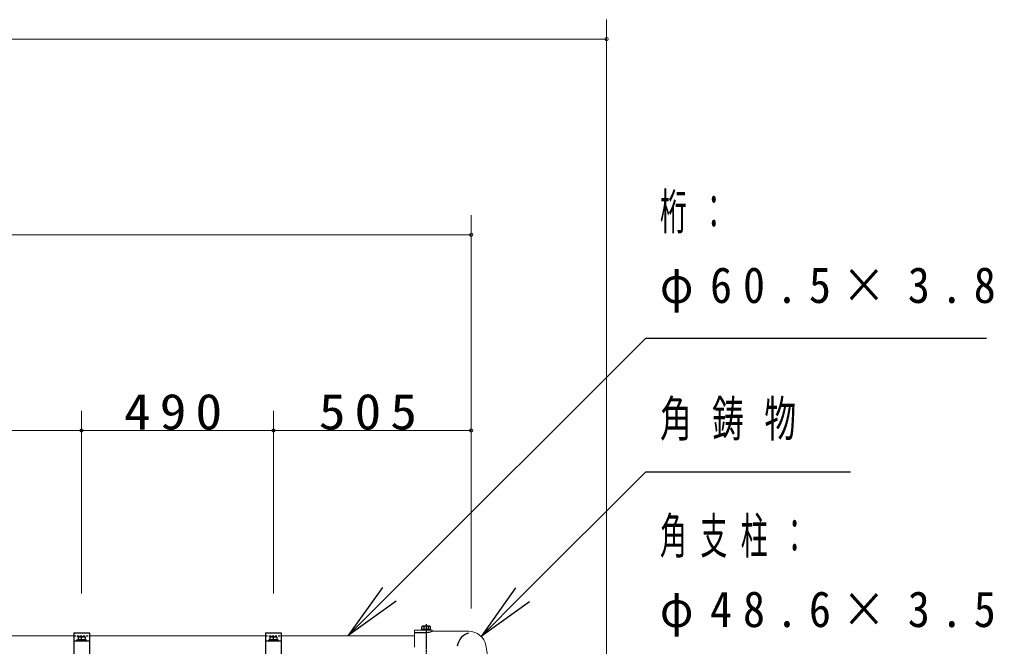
# Model space of a CAD drawing. Units: millimetres at full size. Extents: x -35408 to 50, y -49934 to 13350.
# Drawn here: x -13173 to -10686, y 4853 to 6455 of the extents above; entities that cross this region are included whole.
import ezdxf

# ---------------------------------------------------------------- set-up
doc = ezdxf.new("R2010")
doc.units = ezdxf.units.MM
doc.linetypes.add('USER2', pattern=[6, 3, -1, 1, -1])
doc.linetypes.add('USER4', pattern=[8, 5, -3])
doc.layers.add('線', color=2, linetype='Continuous', lineweight=25)
doc.layers.add('補助', color=2, linetype='Continuous', lineweight=25)
doc.styles.add('ＭＳ ゴシック', font='')
doc.styles.get('ＭＳ ゴシック').set_extended_font_data('MS Gothic')

# ---------------------------------------------------------------- blocks, each defined once
blk = doc.blocks.new('dimension_origin')
at = {"color": 0, "linetype": 'Continuous', "lineweight": -2}
blk.add_circle((0, 0), 1.25, dxfattribs=at)

msp = doc.modelspace()

# ---------------------------------------------------------------- linework, layer by layer
at = {"layer": '線'}
for p, q in [((-12145.97, 4903.613), (-12144, 4904.75)), ((-12145.97, 4896.75), (-12145.97, 4903.613)), ((-12126, 4904.75), (-12144, 4904.75)), ((-12140.485, 4896.75), (-12140.485, 4903.613)), ((-12129.515, 4896.75), (-12129.515, 4903.613)), ((-12124.03, 4903.613), (-12126, 4904.75)), ((-12124.03, 4896.75), (-12124.03, 4903.613)), ((-13035, 4888.25), (-12995, 4888.25)), ((-13035, 4888.25), (-13035, 4749)), ((-13024, 4876.75), (-13023.5, 4877.25)), ((-13024, 4876.75), (-13024, 4869.75)), ((-13006.5, 4877.25), (-13023.5, 4877.25)), ((-13015, 4869.75), (-13015, 4876.113)), ((-13006, 4876.75), (-13006.5, 4877.25)), ((-13006, 4876.75), (-13006, 4869.75)), ((-12995, 4888.25), (-12995, 4749)), ((-12545, 4888.25), (-12505, 4888.25)), ((-12545, 4888.25), (-12545, 4749)), ((-12534, 4876.75), (-12533.5, 4877.25)), ((-12534, 4876.75), (-12534, 4869.75)), ((-12516.5, 4877.25), (-12533.5, 4877.25)), ((-12525, 4869.75), (-12525, 4876.113)), ((-12516, 4876.75), (-12516.5, 4877.25)), ((-12516, 4876.75), (-12516, 4869.75)), ((-12505, 4888.25), (-12505, 4749)), ((-12164.98, 4889.114), (-12135, 4889.114)), ((-12123, 4896.75), (-12147, 4896.75)), ((-12147, 4896.75), (-12147, 4894.25)), ((-12123, 4894.25), (-12147, 4894.25)), ((-12124.03, 4896.75), (-12145.97, 4896.75)), ((-12123, 4894.25), (-12123, 4896.75)), ((-13035, 4867.25), (-12995, 4867.25)), ((-13027, 4869.75), (-13003, 4869.75)), ((-13027, 4867.25), (-13027, 4869.75)), ((-13027, 4867.25), (-13003, 4867.25)), ((-13006, 4869.75), (-13024, 4869.75)), ((-13003, 4869.75), (-13003, 4867.25)), ((-12545, 4867.25), (-12505, 4867.25)), ((-12537, 4869.75), (-12513, 4869.75)), ((-12537, 4867.25), (-12537, 4869.75)), ((-12537, 4867.25), (-12513, 4867.25)), ((-12516, 4869.75), (-12534, 4869.75)), ((-12513, 4869.75), (-12513, 4867.25))]:
    msp.add_line(p, q, dxfattribs=at)
at = {"layer": '線', "color": 20, "linetype": 'USER2'}
msp.add_line((-12135, 4910), (-12135, 4790), dxfattribs=at)
at = {"layer": '線', "color": 7, "lineweight": 13}
for p, q in [((-13035, 4880.25), (-13635, 4880.25)), ((-12545, 4880.25), (-12995, 4880.25)), ((-12165, 4880.25), (-12505, 4880.25)), ((-12165, 4894.25), (-12120, 4894.25)), ((-12165, 4891.75), (-12165, 4894.25)), ((-12165, 4891.75), (-12165, 4851)), ((-12120.02, 4891.75), (-12026.093, 4891.75)), ((-12120, 4891.75), (-12120, 4894.25)), ((-11982.761, 4855.391), (-11969.186, 4778.404))]:
    msp.add_line(p, q, dxfattribs=at)
at = {"layer": '線', "color": 4, "linetype": 'USER4'}
for p, q in [((-13035, 4880.25), (-12995, 4880.25)), ((-12545, 4880.25), (-12505, 4880.25))]:
    msp.add_line(p, q, dxfattribs=at)
at = {"layer": '線'}
for centre, radius, start, end in [((-12143.227, 4898.863), 5.485, 60.00001, 119.99999), ((-12135, 4890.954), 13.796, 66.57346, 113.42654), ((-12126.773, 4898.863), 5.485, 60.00001, 119.99999), ((-13019.5, 4864.641), 12.323, 68.58229, 111.41755), ((-13010.5, 4864.641), 12.323, 68.58243, 111.41757), ((-12529.5, 4864.641), 12.323, 68.58229, 111.41755), ((-12520.5, 4864.641), 12.323, 68.58243, 111.41757), ((-12135.056, 4933.435), 44.321, 270.07279, 289.85948)]:
    msp.add_arc(centre, radius, start, end, dxfattribs=at)
at = {"layer": '線', "color": 7, "lineweight": 13}
msp.add_arc((-12026.093, 4847.75), 44, 10, 90, dxfattribs=at)
at = {"layer": '線'}
msp.add_ellipse((-12018.253, 4837.843), major_axis=(-8.601, 48.779), ratio=0.767184, start_param=6.28318531, end_param=7.39580983, dxfattribs=at)
at = {"layer": '補助', "lineweight": 13}
for p, q in [((-11674.325, 3000), (-11674.325, 6454.75)), ((-17975.675, 6404.75), (-11674.325, 6404.75)), ((-12020, 4950), (-12020, 5954.75)), ((-14825, 5904.75), (-12020, 5904.75)), ((-13015, 4988.25), (-13015, 5454.75)), ((-13015, 4988.25), (-13015, 5454.75)), ((-12525, 4988.25), (-12525, 5454.75)), ((-12525, 4988.25), (-12525, 5454.75)), ((-12020, 4950), (-12020, 5454.75)), ((-13655, 5404.75), (-13015, 5404.75)), ((-13015, 5404.75), (-12525, 5404.75)), ((-12525, 5404.75), (-12020, 5404.75))]:
    msp.add_line(p, q, dxfattribs=at)
at = {"layer": '補助'}
for p, q in [((-12228.934, 4986.316), (-11574.325, 5640.925)), ((-11574.325, 5640.925), (-11524.325, 5640.925)), ((-11524.325, 5640.925), (-10704.552, 5640.925)), ((-11888.914, 4984.929), (-11574.325, 5299.517)), ((-11574.325, 5299.517), (-11524.325, 5299.517)), ((-11524.325, 5299.517), (-11051.427, 5299.517)), ((-12246.612, 5003.994), (-12335, 4880.25)), ((-11906.592, 5002.606), (-11994.98, 4878.863)), ((-12335, 4880.25), (-12228.934, 4986.316)), ((-11994.98, 4878.863), (-11888.914, 4984.929)), ((-12211.256, 4968.638), (-12335, 4880.25)), ((-11871.236, 4967.251), (-11994.98, 4878.863))]:
    msp.add_line(p, q, dxfattribs=at)

# ---------------------------------------------------------------- block references
at = {"layer": '補助', "lineweight": 13, "xscale": 3.33, "yscale": 3.33, "rotation": 180}
for p in [(-11674.325, 6404.75), (-12020, 5904.75), (-13015, 5404.75), (-12525, 5404.75), (-12020, 5404.75)]:
    msp.add_blockref('dimension_origin', p, dxfattribs=at)
at = {"layer": '補助', "lineweight": 13, "xscale": 3.33, "yscale": 3.33}
for p in [(-13015, 5404.75), (-12525, 5404.75)]:
    msp.add_blockref('dimension_origin', p, dxfattribs=at)

# ---------------------------------------------------------------- texts
at = {"layer": '補助', "char_height": 91.64, "style": 'ＭＳ ゴシック'}
for s, insert, attachment_point in [('\\T1.5;\\W0.55;桁：', (-11538.075, 6009.675), 1), ('\\T1.5;\\W0.9;φ60.5×3.8', (-11538.075, 5822.175), 1), ('\\T1.33;\\W1.1;490', (-12770, 5405.75), 8), ('\\T1.33;\\W1.1;505', (-12272.5, 5405.75), 8), ('\\T1.64;\\W0.65;角鋳物', (-11538.075, 5480.767), 1), ('\\T1.5;\\W0.55;角支柱：', (-11538.075, 5181.763), 1), ('\\T1.5;\\W0.9;φ48.6×3.5', (-11538.075, 4994.263), 1)]:
    msp.add_mtext(s, dxfattribs=dict(at, insert=insert, attachment_point=attachment_point))

doc.saveas('drawing.dxf')
